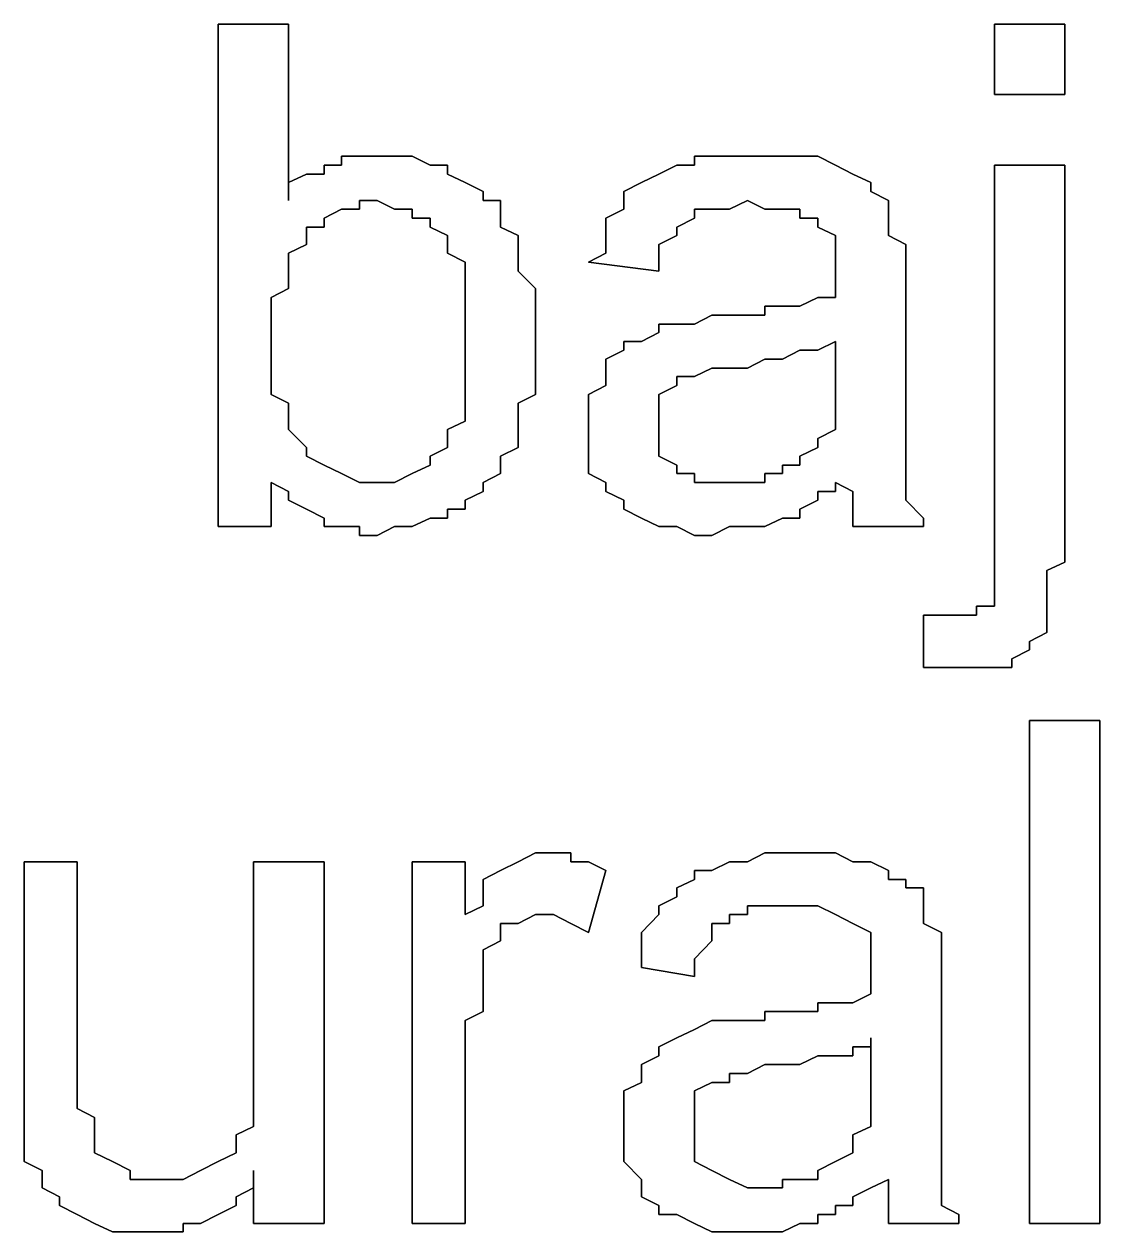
# Model space of a CAD drawing. Header units: metres. Extents: x 2.9 to 42.8, y 1.7 to 28.7.
# Drawn here: x 37.4685 to 37.6837, y 14.9243 to 15.1659 of the extents above; entities that cross this region are included whole.
import ezdxf

# ---------------------------------------------------------------- set-up
doc = ezdxf.new("R2010")
doc.units = ezdxf.units.M
doc.layers.add('GRIS', color=8, linetype='Continuous')

msp = doc.modelspace()

# ---------------------------------------------------------------- linework, layer by layer
at = {"layer": 'GRIS', "lineweight": -3}
for points in [[(37.5214, 15.1659), (37.5073, 15.1659), (37.5214, 15.1659)], [(37.5073, 15.1659), (37.5073, 15.0654), (37.5073, 15.1659)], [(37.5214, 15.1306), (37.5214, 15.1659), (37.5214, 15.1306)], [(37.6767, 15.1659), (37.6626, 15.1659), (37.6767, 15.1659)], [(37.6626, 15.1659), (37.6626, 15.1518), (37.6626, 15.1659)], [(37.6767, 15.1518), (37.6767, 15.1659), (37.6767, 15.1518)], [(37.6626, 15.1518), (37.6767, 15.1518), (37.6626, 15.1518)], [(37.5356, 15.1395), (37.532, 15.1395), (37.5356, 15.1395)], [(37.532, 15.1395), (37.532, 15.1377), (37.532, 15.1395)], [(37.5391, 15.1395), (37.5356, 15.1395), (37.5391, 15.1395)], [(37.5426, 15.1395), (37.5391, 15.1395), (37.5426, 15.1395)], [(37.5461, 15.1395), (37.5426, 15.1395), (37.5461, 15.1395)], [(37.5497, 15.1377), (37.5461, 15.1395), (37.5497, 15.1377)], [(37.6061, 15.1395), (37.6026, 15.1395), (37.6061, 15.1395)], [(37.6026, 15.1395), (37.6026, 15.1377), (37.6026, 15.1395)], [(37.6096, 15.1395), (37.6061, 15.1395), (37.6096, 15.1395)], [(37.6132, 15.1395), (37.6096, 15.1395), (37.6132, 15.1395)], [(37.6167, 15.1395), (37.6132, 15.1395), (37.6167, 15.1395)], [(37.6202, 15.1395), (37.6167, 15.1395), (37.6202, 15.1395)], [(37.6237, 15.1395), (37.6202, 15.1395), (37.6237, 15.1395)], [(37.6273, 15.1395), (37.6237, 15.1395), (37.6273, 15.1395)], [(37.6308, 15.1377), (37.6273, 15.1395), (37.6308, 15.1377)], [(37.532, 15.1377), (37.5285, 15.1377), (37.532, 15.1377)], [(37.5285, 15.1377), (37.5285, 15.1359), (37.5285, 15.1377)], [(37.5532, 15.1377), (37.5497, 15.1377), (37.5532, 15.1377)], [(37.5532, 15.1359), (37.5532, 15.1377), (37.5532, 15.1359)], [(37.5991, 15.1377), (37.5955, 15.1359), (37.5991, 15.1377)], [(37.6026, 15.1377), (37.5991, 15.1377), (37.6026, 15.1377)], [(37.6343, 15.1359), (37.6308, 15.1377), (37.6343, 15.1359)], [(37.6767, 15.1377), (37.6626, 15.1377), (37.6767, 15.1377)], [(37.6626, 15.1377), (37.6626, 15.0618), (37.6626, 15.1377)], [(37.6767, 15.0618), (37.6767, 15.1377), (37.6767, 15.0618)], [(37.525, 15.1359), (37.5214, 15.1342), (37.525, 15.1359)], [(37.5214, 15.1342), (37.5214, 15.1324), (37.5214, 15.1342)], [(37.5285, 15.1359), (37.525, 15.1359), (37.5285, 15.1359)], [(37.5567, 15.1342), (37.5532, 15.1359), (37.5567, 15.1342)], [(37.5603, 15.1324), (37.5567, 15.1342), (37.5603, 15.1324)], [(37.592, 15.1342), (37.5885, 15.1324), (37.592, 15.1342)], [(37.5955, 15.1359), (37.592, 15.1342), (37.5955, 15.1359)], [(37.6379, 15.1342), (37.6343, 15.1359), (37.6379, 15.1342)], [(37.6379, 15.1324), (37.6379, 15.1342), (37.6379, 15.1324)], [(37.5214, 15.1324), (37.5214, 15.1306), (37.5214, 15.1324)], [(37.5603, 15.1306), (37.5603, 15.1324), (37.5603, 15.1306)], [(37.5885, 15.1324), (37.5885, 15.1306), (37.5885, 15.1324)], [(37.6414, 15.1306), (37.6379, 15.1324), (37.6414, 15.1306)], [(37.5356, 15.1289), (37.5356, 15.1306), (37.5356, 15.1289)], [(37.5356, 15.1306), (37.5391, 15.1306), (37.5356, 15.1306)], [(37.5391, 15.1306), (37.5426, 15.1289), (37.5391, 15.1306)], [(37.5638, 15.1306), (37.5603, 15.1306), (37.5638, 15.1306)], [(37.5638, 15.1271), (37.5638, 15.1306), (37.5638, 15.1271)], [(37.5885, 15.1306), (37.5885, 15.1289), (37.5885, 15.1306)], [(37.6096, 15.1289), (37.6132, 15.1306), (37.6096, 15.1289)], [(37.6132, 15.1306), (37.6167, 15.1289), (37.6132, 15.1306)], [(37.6414, 15.1289), (37.6414, 15.1306), (37.6414, 15.1289)], [(37.5285, 15.1271), (37.532, 15.1289), (37.5285, 15.1271)], [(37.5285, 15.1253), (37.5285, 15.1271), (37.5285, 15.1253)], [(37.532, 15.1289), (37.5356, 15.1289), (37.532, 15.1289)], [(37.5426, 15.1289), (37.5461, 15.1289), (37.5426, 15.1289)], [(37.5461, 15.1289), (37.5461, 15.1271), (37.5461, 15.1289)], [(37.5461, 15.1271), (37.5497, 15.1271), (37.5461, 15.1271)], [(37.5497, 15.1271), (37.5497, 15.1253), (37.5497, 15.1271)], [(37.5638, 15.1253), (37.5638, 15.1271), (37.5638, 15.1253)], [(37.5885, 15.1289), (37.5849, 15.1271), (37.5885, 15.1289)], [(37.5849, 15.1271), (37.5849, 15.1253), (37.5849, 15.1271)], [(37.5991, 15.1253), (37.6026, 15.1271), (37.5991, 15.1253)], [(37.6026, 15.1271), (37.6026, 15.1289), (37.6026, 15.1271)], [(37.6026, 15.1289), (37.6061, 15.1289), (37.6026, 15.1289)], [(37.6061, 15.1289), (37.6096, 15.1289), (37.6061, 15.1289)], [(37.6167, 15.1289), (37.6202, 15.1289), (37.6167, 15.1289)], [(37.6202, 15.1289), (37.6237, 15.1289), (37.6202, 15.1289)], [(37.6237, 15.1289), (37.6237, 15.1271), (37.6237, 15.1289)], [(37.6237, 15.1271), (37.6273, 15.1271), (37.6237, 15.1271)], [(37.6273, 15.1271), (37.6273, 15.1253), (37.6273, 15.1271)], [(37.6414, 15.1253), (37.6414, 15.1289), (37.6414, 15.1253)], [(37.525, 15.1236), (37.525, 15.1253), (37.525, 15.1236)], [(37.525, 15.1253), (37.5285, 15.1253), (37.525, 15.1253)], [(37.5497, 15.1253), (37.5532, 15.1236), (37.5497, 15.1253)], [(37.5673, 15.1236), (37.5638, 15.1253), (37.5673, 15.1236)], [(37.5849, 15.1253), (37.5849, 15.1236), (37.5849, 15.1253)], [(37.5991, 15.1236), (37.5991, 15.1253), (37.5991, 15.1236)], [(37.6273, 15.1253), (37.6308, 15.1236), (37.6273, 15.1253)], [(37.6414, 15.1236), (37.6414, 15.1253), (37.6414, 15.1236)], [(37.5214, 15.1201), (37.525, 15.1218), (37.5214, 15.1201)], [(37.525, 15.1218), (37.525, 15.1236), (37.525, 15.1218)], [(37.5532, 15.1236), (37.5532, 15.1218), (37.5532, 15.1236)], [(37.5532, 15.1218), (37.5532, 15.1201), (37.5532, 15.1218)], [(37.5673, 15.1218), (37.5673, 15.1236), (37.5673, 15.1218)], [(37.5673, 15.1201), (37.5673, 15.1218), (37.5673, 15.1201)], [(37.5849, 15.1236), (37.5849, 15.1201), (37.5849, 15.1236)], [(37.5955, 15.1218), (37.5991, 15.1236), (37.5955, 15.1218)], [(37.5955, 15.1201), (37.5955, 15.1218), (37.5955, 15.1201)], [(37.6308, 15.1236), (37.6308, 15.1218), (37.6308, 15.1236)], [(37.6308, 15.1218), (37.6308, 15.1201), (37.6308, 15.1218)], [(37.6449, 15.1218), (37.6414, 15.1236), (37.6449, 15.1218)], [(37.6449, 15.1201), (37.6449, 15.1218), (37.6449, 15.1201)], [(37.5214, 15.1183), (37.5214, 15.1201), (37.5214, 15.1183)], [(37.5532, 15.1201), (37.5567, 15.1183), (37.5532, 15.1201)], [(37.5673, 15.1183), (37.5673, 15.1201), (37.5673, 15.1183)], [(37.5849, 15.1201), (37.5814, 15.1183), (37.5849, 15.1201)], [(37.5955, 15.1165), (37.5955, 15.1201), (37.5955, 15.1165)], [(37.6308, 15.1201), (37.6308, 15.1183), (37.6308, 15.1201)], [(37.6449, 15.1183), (37.6449, 15.1201), (37.6449, 15.1183)], [(37.5214, 15.1148), (37.5214, 15.1183), (37.5214, 15.1148)], [(37.5567, 15.1183), (37.5567, 15.1148), (37.5567, 15.1183)], [(37.5673, 15.1165), (37.5673, 15.1183), (37.5673, 15.1165)], [(37.5814, 15.1183), (37.5955, 15.1165), (37.5814, 15.1183)], [(37.6308, 15.1183), (37.6308, 15.1148), (37.6308, 15.1183)], [(37.6449, 15.1148), (37.6449, 15.1183), (37.6449, 15.1148)], [(37.5214, 15.113), (37.5214, 15.1148), (37.5214, 15.113)], [(37.5567, 15.1148), (37.5567, 15.113), (37.5567, 15.1148)], [(37.5708, 15.113), (37.5673, 15.1165), (37.5708, 15.113)], [(37.6308, 15.1148), (37.6308, 15.1112), (37.6308, 15.1148)], [(37.6449, 15.113), (37.6449, 15.1148), (37.6449, 15.113)], [(37.5179, 15.1112), (37.5214, 15.113), (37.5179, 15.1112)], [(37.5567, 15.113), (37.5567, 15.1112), (37.5567, 15.113)], [(37.5708, 15.1112), (37.5708, 15.113), (37.5708, 15.1112)], [(37.6449, 15.0971), (37.6449, 15.113), (37.6449, 15.0971)], [(37.5179, 15.1077), (37.5179, 15.1112), (37.5179, 15.1077)], [(37.5567, 15.1112), (37.5567, 15.1077), (37.5567, 15.1112)], [(37.5708, 15.1095), (37.5708, 15.1112), (37.5708, 15.1095)], [(37.6273, 15.1112), (37.6237, 15.1095), (37.6273, 15.1112)], [(37.6308, 15.1112), (37.6273, 15.1112), (37.6308, 15.1112)], [(37.5179, 15.1059), (37.5179, 15.1077), (37.5179, 15.1059)], [(37.5567, 15.1077), (37.5567, 15.1059), (37.5567, 15.1077)], [(37.5708, 15.1059), (37.5708, 15.1095), (37.5708, 15.1059)], [(37.6061, 15.1077), (37.6026, 15.1059), (37.6061, 15.1077)], [(37.6096, 15.1077), (37.6061, 15.1077), (37.6096, 15.1077)], [(37.6132, 15.1077), (37.6096, 15.1077), (37.6132, 15.1077)], [(37.6167, 15.1077), (37.6132, 15.1077), (37.6167, 15.1077)], [(37.6202, 15.1095), (37.6167, 15.1095), (37.6202, 15.1095)], [(37.6167, 15.1095), (37.6167, 15.1077), (37.6167, 15.1095)], [(37.6237, 15.1095), (37.6202, 15.1095), (37.6237, 15.1095)], [(37.5179, 15.1024), (37.5179, 15.1059), (37.5179, 15.1024)], [(37.5567, 15.1059), (37.5567, 15.1024), (37.5567, 15.1059)], [(37.5708, 15.1042), (37.5708, 15.1059), (37.5708, 15.1042)], [(37.5991, 15.1059), (37.5955, 15.1059), (37.5991, 15.1059)], [(37.5955, 15.1059), (37.5955, 15.1042), (37.5955, 15.1059)], [(37.6026, 15.1059), (37.5991, 15.1059), (37.6026, 15.1059)], [(37.5708, 15.1024), (37.5708, 15.1042), (37.5708, 15.1024)], [(37.5955, 15.1042), (37.592, 15.1024), (37.5955, 15.1042)], [(37.5179, 15.0989), (37.5179, 15.1024), (37.5179, 15.0989)], [(37.5567, 15.1024), (37.5567, 15.1007), (37.5567, 15.1024)], [(37.5567, 15.1007), (37.5567, 15.0989), (37.5567, 15.1007)], [(37.5708, 15.1007), (37.5708, 15.1024), (37.5708, 15.1007)], [(37.5708, 15.0971), (37.5708, 15.1007), (37.5708, 15.0971)], [(37.5885, 15.1007), (37.5849, 15.0989), (37.5885, 15.1007)], [(37.592, 15.1024), (37.5885, 15.1024), (37.592, 15.1024)], [(37.5885, 15.1024), (37.5885, 15.1007), (37.5885, 15.1024)], [(37.6202, 15.0989), (37.6237, 15.1007), (37.6202, 15.0989)], [(37.6237, 15.1007), (37.6273, 15.1007), (37.6237, 15.1007)], [(37.6273, 15.1007), (37.6308, 15.1024), (37.6273, 15.1007)], [(37.6308, 15.1024), (37.6308, 15.0971), (37.6308, 15.1024)], [(37.5179, 15.0971), (37.5179, 15.0989), (37.5179, 15.0971)], [(37.5567, 15.0989), (37.5567, 15.0954), (37.5567, 15.0989)], [(37.5849, 15.0989), (37.5849, 15.0971), (37.5849, 15.0989)], [(37.6132, 15.0971), (37.6167, 15.0989), (37.6132, 15.0971)], [(37.6167, 15.0989), (37.6202, 15.0989), (37.6167, 15.0989)], [(37.5179, 15.0936), (37.5179, 15.0971), (37.5179, 15.0936)], [(37.5567, 15.0954), (37.5567, 15.0936), (37.5567, 15.0954)], [(37.5708, 15.0954), (37.5708, 15.0971), (37.5708, 15.0954)], [(37.5708, 15.0918), (37.5708, 15.0954), (37.5708, 15.0918)], [(37.5849, 15.0971), (37.5849, 15.0954), (37.5849, 15.0971)], [(37.5849, 15.0954), (37.5849, 15.0936), (37.5849, 15.0954)], [(37.5991, 15.0936), (37.5991, 15.0954), (37.5991, 15.0936)], [(37.5991, 15.0954), (37.6026, 15.0954), (37.5991, 15.0954)], [(37.6026, 15.0954), (37.6061, 15.0971), (37.6026, 15.0954)], [(37.6061, 15.0971), (37.6096, 15.0971), (37.6061, 15.0971)], [(37.6096, 15.0971), (37.6132, 15.0971), (37.6096, 15.0971)], [(37.6308, 15.0971), (37.6308, 15.0936), (37.6308, 15.0971)], [(37.6449, 15.0918), (37.6449, 15.0971), (37.6449, 15.0918)], [(37.5179, 15.0918), (37.5179, 15.0936), (37.5179, 15.0918)], [(37.5567, 15.0936), (37.5567, 15.0918), (37.5567, 15.0936)], [(37.5849, 15.0936), (37.5814, 15.0918), (37.5849, 15.0936)], [(37.5955, 15.0918), (37.5991, 15.0936), (37.5955, 15.0918)], [(37.6308, 15.0936), (37.6308, 15.0918), (37.6308, 15.0936)], [(37.5214, 15.0901), (37.5179, 15.0918), (37.5214, 15.0901)], [(37.5567, 15.0918), (37.5567, 15.0883), (37.5567, 15.0918)], [(37.5673, 15.0901), (37.5708, 15.0918), (37.5673, 15.0901)], [(37.5814, 15.0918), (37.5814, 15.0901), (37.5814, 15.0918)], [(37.5955, 15.0883), (37.5955, 15.0918), (37.5955, 15.0883)], [(37.6308, 15.0918), (37.6308, 15.0901), (37.6308, 15.0918)], [(37.6449, 15.0901), (37.6449, 15.0918), (37.6449, 15.0901)], [(37.5214, 15.0865), (37.5214, 15.0901), (37.5214, 15.0865)], [(37.5567, 15.0883), (37.5567, 15.0865), (37.5567, 15.0883)], [(37.5673, 15.0883), (37.5673, 15.0901), (37.5673, 15.0883)], [(37.5673, 15.0865), (37.5673, 15.0883), (37.5673, 15.0865)], [(37.5814, 15.0901), (37.5814, 15.0883), (37.5814, 15.0901)], [(37.5814, 15.0883), (37.5814, 15.0848), (37.5814, 15.0883)], [(37.5955, 15.0865), (37.5955, 15.0883), (37.5955, 15.0865)], [(37.6308, 15.0901), (37.6308, 15.0865), (37.6308, 15.0901)], [(37.6449, 15.0865), (37.6449, 15.0901), (37.6449, 15.0865)], [(37.5214, 15.0848), (37.5214, 15.0865), (37.5214, 15.0848)], [(37.5567, 15.0865), (37.5532, 15.0848), (37.5567, 15.0865)], [(37.5673, 15.083), (37.5673, 15.0865), (37.5673, 15.083)], [(37.5955, 15.0848), (37.5955, 15.0865), (37.5955, 15.0848)], [(37.6308, 15.0865), (37.6308, 15.0848), (37.6308, 15.0865)], [(37.6449, 15.083), (37.6449, 15.0865), (37.6449, 15.083)], [(37.525, 15.0812), (37.5214, 15.0848), (37.525, 15.0812)], [(37.5532, 15.0848), (37.5532, 15.083), (37.5532, 15.0848)], [(37.5814, 15.0848), (37.5814, 15.083), (37.5814, 15.0848)], [(37.5955, 15.083), (37.5955, 15.0848), (37.5955, 15.083)], [(37.6308, 15.0848), (37.6273, 15.083), (37.6308, 15.0848)], [(37.525, 15.0795), (37.525, 15.0812), (37.525, 15.0795)], [(37.5532, 15.0812), (37.5497, 15.0795), (37.5532, 15.0812)], [(37.5532, 15.083), (37.5532, 15.0812), (37.5532, 15.083)], [(37.5638, 15.0795), (37.5673, 15.0812), (37.5638, 15.0795)], [(37.5673, 15.0812), (37.5673, 15.083), (37.5673, 15.0812)], [(37.5814, 15.083), (37.5814, 15.0795), (37.5814, 15.083)], [(37.5955, 15.0812), (37.5955, 15.083), (37.5955, 15.0812)], [(37.5955, 15.0795), (37.5955, 15.0812), (37.5955, 15.0795)], [(37.6273, 15.0812), (37.6237, 15.0795), (37.6273, 15.0812)], [(37.6273, 15.083), (37.6273, 15.0812), (37.6273, 15.083)], [(37.6449, 15.0812), (37.6449, 15.083), (37.6449, 15.0812)], [(37.6449, 15.0795), (37.6449, 15.0812), (37.6449, 15.0795)], [(37.5285, 15.0777), (37.525, 15.0795), (37.5285, 15.0777)], [(37.5497, 15.0795), (37.5497, 15.0777), (37.5497, 15.0795)], [(37.5638, 15.0777), (37.5638, 15.0795), (37.5638, 15.0777)], [(37.5814, 15.0795), (37.5814, 15.0777), (37.5814, 15.0795)], [(37.5991, 15.0777), (37.5955, 15.0795), (37.5991, 15.0777)], [(37.6237, 15.0795), (37.6237, 15.0777), (37.6237, 15.0795)], [(37.6449, 15.0777), (37.6449, 15.0795), (37.6449, 15.0777)], [(37.532, 15.076), (37.5285, 15.0777), (37.532, 15.076)], [(37.5356, 15.0742), (37.532, 15.076), (37.5356, 15.0742)], [(37.5461, 15.076), (37.5426, 15.0742), (37.5461, 15.076)], [(37.5497, 15.0777), (37.5461, 15.076), (37.5497, 15.0777)], [(37.5603, 15.0742), (37.5638, 15.076), (37.5603, 15.0742)], [(37.5638, 15.076), (37.5638, 15.0777), (37.5638, 15.076)], [(37.5814, 15.0777), (37.5814, 15.076), (37.5814, 15.0777)], [(37.5814, 15.076), (37.5849, 15.0742), (37.5814, 15.076)], [(37.5991, 15.076), (37.5991, 15.0777), (37.5991, 15.076)], [(37.6026, 15.076), (37.5991, 15.076), (37.6026, 15.076)], [(37.6026, 15.0742), (37.6026, 15.076), (37.6026, 15.0742)], [(37.6202, 15.076), (37.6167, 15.076), (37.6202, 15.076)], [(37.6167, 15.076), (37.6167, 15.0742), (37.6167, 15.076)], [(37.6237, 15.0777), (37.6202, 15.0777), (37.6237, 15.0777)], [(37.6202, 15.0777), (37.6202, 15.076), (37.6202, 15.0777)], [(37.6449, 15.076), (37.6449, 15.0777), (37.6449, 15.076)], [(37.6449, 15.0742), (37.6449, 15.076), (37.6449, 15.0742)], [(37.5179, 15.0654), (37.5179, 15.0742), (37.5179, 15.0654)], [(37.5179, 15.0742), (37.5214, 15.0724), (37.5179, 15.0742)], [(37.5391, 15.0742), (37.5356, 15.0742), (37.5391, 15.0742)], [(37.5426, 15.0742), (37.5391, 15.0742), (37.5426, 15.0742)], [(37.5603, 15.0724), (37.5603, 15.0742), (37.5603, 15.0724)], [(37.5849, 15.0742), (37.5849, 15.0724), (37.5849, 15.0742)], [(37.6061, 15.0742), (37.6026, 15.0742), (37.6061, 15.0742)], [(37.6096, 15.0742), (37.6061, 15.0742), (37.6096, 15.0742)], [(37.6132, 15.0742), (37.6096, 15.0742), (37.6132, 15.0742)], [(37.6167, 15.0742), (37.6132, 15.0742), (37.6167, 15.0742)], [(37.6308, 15.0742), (37.6343, 15.0724), (37.6308, 15.0742)], [(37.6308, 15.0724), (37.6308, 15.0742), (37.6308, 15.0724)], [(37.6449, 15.0724), (37.6449, 15.0742), (37.6449, 15.0724)], [(37.5214, 15.0724), (37.5214, 15.0707), (37.5214, 15.0724)], [(37.5567, 15.0707), (37.5603, 15.0724), (37.5567, 15.0707)], [(37.5849, 15.0724), (37.5885, 15.0707), (37.5849, 15.0724)], [(37.6273, 15.0707), (37.6273, 15.0724), (37.6273, 15.0707)], [(37.6273, 15.0724), (37.6308, 15.0724), (37.6273, 15.0724)], [(37.6343, 15.0724), (37.6343, 15.0707), (37.6343, 15.0724)], [(37.6449, 15.0707), (37.6449, 15.0724), (37.6449, 15.0707)], [(37.5214, 15.0707), (37.525, 15.0689), (37.5214, 15.0707)], [(37.525, 15.0689), (37.5285, 15.0671), (37.525, 15.0689)], [(37.5532, 15.0671), (37.5532, 15.0689), (37.5532, 15.0671)], [(37.5532, 15.0689), (37.5567, 15.0689), (37.5532, 15.0689)], [(37.5567, 15.0689), (37.5567, 15.0707), (37.5567, 15.0689)], [(37.5885, 15.0707), (37.5885, 15.0689), (37.5885, 15.0707)], [(37.5885, 15.0689), (37.592, 15.0671), (37.5885, 15.0689)], [(37.6237, 15.0689), (37.6273, 15.0707), (37.6237, 15.0689)], [(37.6237, 15.0671), (37.6237, 15.0689), (37.6237, 15.0671)], [(37.6343, 15.0707), (37.6343, 15.0689), (37.6343, 15.0707)], [(37.6343, 15.0689), (37.6343, 15.0654), (37.6343, 15.0689)], [(37.6484, 15.0671), (37.6449, 15.0707), (37.6484, 15.0671)], [(37.5285, 15.0671), (37.5285, 15.0654), (37.5285, 15.0671)], [(37.5461, 15.0654), (37.5497, 15.0671), (37.5461, 15.0654)], [(37.5497, 15.0671), (37.5532, 15.0671), (37.5497, 15.0671)], [(37.592, 15.0671), (37.5955, 15.0654), (37.592, 15.0671)], [(37.6167, 15.0654), (37.6202, 15.0671), (37.6167, 15.0654)], [(37.6202, 15.0671), (37.6237, 15.0671), (37.6202, 15.0671)], [(37.6484, 15.0654), (37.6484, 15.0671), (37.6484, 15.0654)], [(37.5073, 15.0654), (37.5179, 15.0654), (37.5073, 15.0654)], [(37.5285, 15.0654), (37.532, 15.0654), (37.5285, 15.0654)], [(37.532, 15.0654), (37.5356, 15.0654), (37.532, 15.0654)], [(37.5356, 15.0654), (37.5356, 15.0636), (37.5356, 15.0654)], [(37.5391, 15.0636), (37.5426, 15.0654), (37.5391, 15.0636)], [(37.5426, 15.0654), (37.5461, 15.0654), (37.5426, 15.0654)], [(37.5955, 15.0654), (37.5991, 15.0654), (37.5955, 15.0654)], [(37.5991, 15.0654), (37.6026, 15.0636), (37.5991, 15.0654)], [(37.6061, 15.0636), (37.6096, 15.0654), (37.6061, 15.0636)], [(37.6096, 15.0654), (37.6132, 15.0654), (37.6096, 15.0654)], [(37.6132, 15.0654), (37.6167, 15.0654), (37.6132, 15.0654)], [(37.6343, 15.0654), (37.6484, 15.0654), (37.6343, 15.0654)], [(37.5356, 15.0636), (37.5391, 15.0636), (37.5356, 15.0636)], [(37.6026, 15.0636), (37.6061, 15.0636), (37.6026, 15.0636)], [(37.6626, 15.0618), (37.6626, 15.0583), (37.6626, 15.0618)], [(37.6767, 15.0583), (37.6767, 15.0618), (37.6767, 15.0583)], [(37.6626, 15.0583), (37.6626, 15.0548), (37.6626, 15.0583)], [(37.6731, 15.0566), (37.6767, 15.0583), (37.6731, 15.0566)], [(37.6731, 15.053), (37.6731, 15.0566), (37.6731, 15.053)], [(37.6626, 15.0548), (37.6626, 15.053), (37.6626, 15.0548)], [(37.6626, 15.053), (37.6626, 15.0513), (37.6626, 15.053)], [(37.6731, 15.0513), (37.6731, 15.053), (37.6731, 15.0513)], [(37.6626, 15.0495), (37.659, 15.0495), (37.6626, 15.0495)], [(37.659, 15.0495), (37.659, 15.0477), (37.659, 15.0495)], [(37.6626, 15.0513), (37.6626, 15.0495), (37.6626, 15.0513)], [(37.6731, 15.0477), (37.6731, 15.0513), (37.6731, 15.0477)], [(37.652, 15.0477), (37.6484, 15.0477), (37.652, 15.0477)], [(37.6484, 15.0477), (37.6484, 15.0372), (37.6484, 15.0477)], [(37.6555, 15.0477), (37.652, 15.0477), (37.6555, 15.0477)], [(37.659, 15.0477), (37.6555, 15.0477), (37.659, 15.0477)], [(37.6731, 15.046), (37.6731, 15.0477), (37.6731, 15.046)], [(37.6731, 15.0442), (37.6731, 15.046), (37.6731, 15.0442)], [(37.6696, 15.0424), (37.6731, 15.0442), (37.6696, 15.0424)], [(37.6696, 15.0407), (37.6696, 15.0424), (37.6696, 15.0407)], [(37.6661, 15.0389), (37.6696, 15.0407), (37.6661, 15.0389)], [(37.6484, 15.0372), (37.652, 15.0372), (37.6484, 15.0372)], [(37.652, 15.0372), (37.6555, 15.0372), (37.652, 15.0372)], [(37.6555, 15.0372), (37.659, 15.0372), (37.6555, 15.0372)], [(37.659, 15.0372), (37.6626, 15.0372), (37.659, 15.0372)], [(37.6626, 15.0372), (37.6661, 15.0372), (37.6626, 15.0372)], [(37.6661, 15.0372), (37.6661, 15.0389), (37.6661, 15.0372)], [(37.6837, 15.0266), (37.6696, 15.0266), (37.6837, 15.0266)], [(37.6696, 15.0266), (37.6696, 14.926), (37.6696, 15.0266)], [(37.6837, 14.926), (37.6837, 15.0266), (37.6837, 14.926)], [(37.5708, 15.0001), (37.5673, 14.9983), (37.5708, 15.0001)], [(37.5744, 15.0001), (37.5708, 15.0001), (37.5744, 15.0001)], [(37.5779, 15.0001), (37.5744, 15.0001), (37.5779, 15.0001)], [(37.5779, 14.9983), (37.5779, 15.0001), (37.5779, 14.9983)], [(37.6167, 15.0001), (37.6132, 14.9983), (37.6167, 15.0001)], [(37.6202, 15.0001), (37.6167, 15.0001), (37.6202, 15.0001)], [(37.6237, 15.0001), (37.6202, 15.0001), (37.6237, 15.0001)], [(37.6273, 15.0001), (37.6237, 15.0001), (37.6273, 15.0001)], [(37.6308, 15.0001), (37.6273, 15.0001), (37.6308, 15.0001)], [(37.6343, 14.9983), (37.6308, 15.0001), (37.6343, 14.9983)], [(37.4791, 14.9983), (37.4685, 14.9983), (37.4791, 14.9983)], [(37.4685, 14.9983), (37.4685, 14.9542), (37.4685, 14.9983)], [(37.4791, 14.9578), (37.4791, 14.9983), (37.4791, 14.9578)], [(37.5285, 14.9983), (37.5144, 14.9983), (37.5285, 14.9983)], [(37.5144, 14.9983), (37.5144, 14.9595), (37.5144, 14.9983)], [(37.5285, 14.926), (37.5285, 14.9983), (37.5285, 14.926)], [(37.5567, 14.9983), (37.5461, 14.9983), (37.5567, 14.9983)], [(37.5461, 14.9983), (37.5461, 14.926), (37.5461, 14.9983)], [(37.5567, 14.9878), (37.5567, 14.9983), (37.5567, 14.9878)], [(37.5638, 14.9966), (37.5603, 14.9948), (37.5638, 14.9966)], [(37.5673, 14.9983), (37.5638, 14.9966), (37.5673, 14.9983)], [(37.5814, 14.9983), (37.5779, 14.9983), (37.5814, 14.9983)], [(37.5849, 14.9966), (37.5814, 14.9983), (37.5849, 14.9966)], [(37.5814, 14.9842), (37.5849, 14.9966), (37.5814, 14.9842)], [(37.6061, 14.9966), (37.6026, 14.9966), (37.6061, 14.9966)], [(37.6026, 14.9966), (37.6026, 14.9948), (37.6026, 14.9966)], [(37.6096, 14.9983), (37.6061, 14.9966), (37.6096, 14.9983)], [(37.6132, 14.9983), (37.6096, 14.9983), (37.6132, 14.9983)], [(37.6379, 14.9983), (37.6343, 14.9983), (37.6379, 14.9983)], [(37.6414, 14.9966), (37.6379, 14.9983), (37.6414, 14.9966)], [(37.6414, 14.9948), (37.6414, 14.9966), (37.6414, 14.9948)], [(37.5603, 14.9948), (37.5603, 14.9931), (37.5603, 14.9948)], [(37.6026, 14.9948), (37.5991, 14.9931), (37.6026, 14.9948)], [(37.6449, 14.9948), (37.6414, 14.9948), (37.6449, 14.9948)], [(37.6449, 14.9931), (37.6449, 14.9948), (37.6449, 14.9931)], [(37.5603, 14.9931), (37.5603, 14.9895), (37.5603, 14.9931)], [(37.5991, 14.9913), (37.5955, 14.9895), (37.5991, 14.9913)], [(37.5991, 14.9931), (37.5991, 14.9913), (37.5991, 14.9931)], [(37.6484, 14.9931), (37.6449, 14.9931), (37.6484, 14.9931)], [(37.6484, 14.9913), (37.6484, 14.9931), (37.6484, 14.9913)], [(37.6484, 14.9878), (37.6484, 14.9913), (37.6484, 14.9878)], [(37.5603, 14.9895), (37.5567, 14.9878), (37.5603, 14.9895)], [(37.5955, 14.9895), (37.5955, 14.9878), (37.5955, 14.9895)], [(37.6132, 14.9878), (37.6132, 14.9895), (37.6132, 14.9878)], [(37.6132, 14.9895), (37.6167, 14.9895), (37.6132, 14.9895)], [(37.6167, 14.9895), (37.6202, 14.9895), (37.6167, 14.9895)], [(37.6202, 14.9895), (37.6237, 14.9895), (37.6202, 14.9895)], [(37.6237, 14.9895), (37.6273, 14.9895), (37.6237, 14.9895)], [(37.6273, 14.9895), (37.6308, 14.9878), (37.6273, 14.9895)], [(37.5673, 14.986), (37.5708, 14.9878), (37.5673, 14.986)], [(37.5708, 14.9878), (37.5744, 14.9878), (37.5708, 14.9878)], [(37.5744, 14.9878), (37.5779, 14.986), (37.5744, 14.9878)], [(37.5955, 14.9878), (37.592, 14.9842), (37.5955, 14.9878)], [(37.6096, 14.986), (37.6096, 14.9878), (37.6096, 14.986)], [(37.6096, 14.9878), (37.6132, 14.9878), (37.6096, 14.9878)], [(37.6308, 14.9878), (37.6343, 14.986), (37.6308, 14.9878)], [(37.6484, 14.986), (37.6484, 14.9878), (37.6484, 14.986)], [(37.5638, 14.9842), (37.5638, 14.986), (37.5638, 14.9842)], [(37.5638, 14.986), (37.5673, 14.986), (37.5638, 14.986)], [(37.5638, 14.9825), (37.5638, 14.9842), (37.5638, 14.9825)], [(37.5779, 14.986), (37.5814, 14.9842), (37.5779, 14.986)], [(37.592, 14.9842), (37.592, 14.9825), (37.592, 14.9842)], [(37.6061, 14.9842), (37.6061, 14.986), (37.6061, 14.9842)], [(37.6061, 14.986), (37.6096, 14.986), (37.6061, 14.986)], [(37.6061, 14.9825), (37.6061, 14.9842), (37.6061, 14.9825)], [(37.6343, 14.986), (37.6379, 14.9842), (37.6343, 14.986)], [(37.6379, 14.9842), (37.6379, 14.9825), (37.6379, 14.9842)], [(37.652, 14.9842), (37.6484, 14.986), (37.652, 14.9842)], [(37.652, 14.9825), (37.652, 14.9842), (37.652, 14.9825)], [(37.5603, 14.9807), (37.5638, 14.9825), (37.5603, 14.9807)], [(37.592, 14.9825), (37.592, 14.9807), (37.592, 14.9825)], [(37.6026, 14.9789), (37.6061, 14.9825), (37.6026, 14.9789)], [(37.6379, 14.9825), (37.6379, 14.9807), (37.6379, 14.9825)], [(37.652, 14.9807), (37.652, 14.9825), (37.652, 14.9807)], [(37.5603, 14.9789), (37.5603, 14.9807), (37.5603, 14.9789)], [(37.592, 14.9807), (37.592, 14.9772), (37.592, 14.9807)], [(37.6379, 14.9807), (37.6379, 14.9772), (37.6379, 14.9807)], [(37.652, 14.9772), (37.652, 14.9807), (37.652, 14.9772)], [(37.5603, 14.9754), (37.5603, 14.9789), (37.5603, 14.9754)], [(37.592, 14.9772), (37.6026, 14.9754), (37.592, 14.9772)], [(37.6026, 14.9772), (37.6026, 14.9789), (37.6026, 14.9772)], [(37.6026, 14.9754), (37.6026, 14.9772), (37.6026, 14.9754)], [(37.6379, 14.9772), (37.6379, 14.9754), (37.6379, 14.9772)], [(37.652, 14.9754), (37.652, 14.9772), (37.652, 14.9754)], [(37.5603, 14.9737), (37.5603, 14.9754), (37.5603, 14.9737)], [(37.6379, 14.9754), (37.6379, 14.9719), (37.6379, 14.9754)], [(37.652, 14.9719), (37.652, 14.9754), (37.652, 14.9719)], [(37.5603, 14.9719), (37.5603, 14.9737), (37.5603, 14.9719)], [(37.5603, 14.9684), (37.5603, 14.9719), (37.5603, 14.9684)], [(37.6308, 14.9701), (37.6273, 14.9701), (37.6308, 14.9701)], [(37.6273, 14.9701), (37.6273, 14.9684), (37.6273, 14.9701)], [(37.6343, 14.9701), (37.6308, 14.9701), (37.6343, 14.9701)], [(37.6379, 14.9719), (37.6343, 14.9701), (37.6379, 14.9719)], [(37.652, 14.956), (37.652, 14.9719), (37.652, 14.956)], [(37.5567, 14.9666), (37.5603, 14.9684), (37.5567, 14.9666)], [(37.6202, 14.9684), (37.6167, 14.9684), (37.6202, 14.9684)], [(37.6167, 14.9684), (37.6167, 14.9666), (37.6167, 14.9684)], [(37.6237, 14.9684), (37.6202, 14.9684), (37.6237, 14.9684)], [(37.6273, 14.9684), (37.6237, 14.9684), (37.6273, 14.9684)], [(37.5567, 14.9631), (37.5567, 14.9666), (37.5567, 14.9631)], [(37.6026, 14.9648), (37.5991, 14.9631), (37.6026, 14.9648)], [(37.6061, 14.9666), (37.6026, 14.9648), (37.6061, 14.9666)], [(37.6096, 14.9666), (37.6061, 14.9666), (37.6096, 14.9666)], [(37.6132, 14.9666), (37.6096, 14.9666), (37.6132, 14.9666)], [(37.6167, 14.9666), (37.6132, 14.9666), (37.6167, 14.9666)], [(37.5567, 14.926), (37.5567, 14.9631), (37.5567, 14.926)], [(37.5991, 14.9631), (37.5955, 14.9613), (37.5991, 14.9631)], [(37.6379, 14.9631), (37.6379, 14.9578), (37.6379, 14.9631)], [(37.6379, 14.9613), (37.6379, 14.9631), (37.6379, 14.9613)], [(37.5955, 14.9613), (37.5955, 14.9595), (37.5955, 14.9613)], [(37.6343, 14.9595), (37.6343, 14.9613), (37.6343, 14.9595)], [(37.6343, 14.9613), (37.6379, 14.9613), (37.6343, 14.9613)], [(37.4791, 14.9542), (37.4791, 14.9578), (37.4791, 14.9542)], [(37.5144, 14.9595), (37.5144, 14.956), (37.5144, 14.9595)], [(37.5955, 14.9595), (37.592, 14.9578), (37.5955, 14.9595)], [(37.592, 14.9578), (37.592, 14.956), (37.592, 14.9578)], [(37.6132, 14.956), (37.6167, 14.9578), (37.6132, 14.956)], [(37.6167, 14.9578), (37.6202, 14.9578), (37.6167, 14.9578)], [(37.6202, 14.9578), (37.6237, 14.9578), (37.6202, 14.9578)], [(37.6237, 14.9578), (37.6273, 14.9595), (37.6237, 14.9578)], [(37.6273, 14.9595), (37.6308, 14.9595), (37.6273, 14.9595)], [(37.6308, 14.9595), (37.6343, 14.9595), (37.6308, 14.9595)], [(37.6379, 14.9578), (37.6379, 14.9542), (37.6379, 14.9578)], [(37.5144, 14.956), (37.5144, 14.9542), (37.5144, 14.956)], [(37.592, 14.956), (37.592, 14.9542), (37.592, 14.956)], [(37.6096, 14.9542), (37.6096, 14.956), (37.6096, 14.9542)], [(37.6096, 14.956), (37.6132, 14.956), (37.6096, 14.956)], [(37.652, 14.9525), (37.652, 14.956), (37.652, 14.9525)], [(37.4685, 14.9542), (37.4685, 14.9507), (37.4685, 14.9542)], [(37.4791, 14.9525), (37.4791, 14.9542), (37.4791, 14.9525)], [(37.5144, 14.9542), (37.5144, 14.9507), (37.5144, 14.9542)], [(37.592, 14.9542), (37.5885, 14.9525), (37.592, 14.9542)], [(37.6026, 14.9525), (37.6061, 14.9542), (37.6026, 14.9525)], [(37.6061, 14.9542), (37.6096, 14.9542), (37.6061, 14.9542)], [(37.6379, 14.9542), (37.6379, 14.9507), (37.6379, 14.9542)], [(37.4685, 14.9507), (37.4685, 14.949), (37.4685, 14.9507)], [(37.4791, 14.949), (37.4791, 14.9525), (37.4791, 14.949)], [(37.5144, 14.9507), (37.5144, 14.949), (37.5144, 14.9507)], [(37.5885, 14.9525), (37.5885, 14.949), (37.5885, 14.9525)], [(37.6026, 14.9507), (37.6026, 14.9525), (37.6026, 14.9507)], [(37.6026, 14.949), (37.6026, 14.9507), (37.6026, 14.949)], [(37.6379, 14.9507), (37.6379, 14.949), (37.6379, 14.9507)], [(37.652, 14.949), (37.652, 14.9525), (37.652, 14.949)], [(37.4685, 14.949), (37.4685, 14.9454), (37.4685, 14.949)], [(37.4826, 14.9472), (37.4791, 14.949), (37.4826, 14.9472)], [(37.5144, 14.949), (37.5144, 14.9472), (37.5144, 14.949)], [(37.5885, 14.949), (37.5885, 14.9472), (37.5885, 14.949)], [(37.6026, 14.9472), (37.6026, 14.949), (37.6026, 14.9472)], [(37.6379, 14.949), (37.6379, 14.9472), (37.6379, 14.949)], [(37.652, 14.9454), (37.652, 14.949), (37.652, 14.9454)], [(37.4685, 14.9454), (37.4685, 14.9437), (37.4685, 14.9454)], [(37.4826, 14.9454), (37.4826, 14.9472), (37.4826, 14.9454)], [(37.4826, 14.9437), (37.4826, 14.9454), (37.4826, 14.9437)], [(37.5144, 14.9454), (37.5109, 14.9437), (37.5144, 14.9454)], [(37.5144, 14.9472), (37.5144, 14.9454), (37.5144, 14.9472)], [(37.5885, 14.9472), (37.5885, 14.9454), (37.5885, 14.9472)], [(37.5885, 14.9454), (37.5885, 14.9419), (37.5885, 14.9454)], [(37.6026, 14.9454), (37.6026, 14.9472), (37.6026, 14.9454)], [(37.6026, 14.9437), (37.6026, 14.9454), (37.6026, 14.9437)], [(37.6379, 14.9454), (37.6343, 14.9437), (37.6379, 14.9454)], [(37.6379, 14.9472), (37.6379, 14.9454), (37.6379, 14.9472)], [(37.652, 14.9437), (37.652, 14.9454), (37.652, 14.9437)], [(37.4685, 14.9437), (37.4685, 14.9419), (37.4685, 14.9437)], [(37.4826, 14.9401), (37.4826, 14.9437), (37.4826, 14.9401)], [(37.5109, 14.9437), (37.5109, 14.9419), (37.5109, 14.9437)], [(37.6026, 14.9401), (37.6026, 14.9437), (37.6026, 14.9401)], [(37.6343, 14.9437), (37.6343, 14.9419), (37.6343, 14.9437)], [(37.652, 14.9401), (37.652, 14.9437), (37.652, 14.9401)], [(37.4685, 14.9419), (37.4685, 14.9384), (37.4685, 14.9419)], [(37.5109, 14.9419), (37.5109, 14.9401), (37.5109, 14.9419)], [(37.5885, 14.9419), (37.5885, 14.9401), (37.5885, 14.9419)], [(37.6343, 14.9419), (37.6343, 14.9401), (37.6343, 14.9419)], [(37.4685, 14.9384), (37.4721, 14.9366), (37.4685, 14.9384)], [(37.4862, 14.9384), (37.4826, 14.9401), (37.4862, 14.9384)], [(37.4897, 14.9366), (37.4862, 14.9384), (37.4897, 14.9366)], [(37.5073, 14.9384), (37.5038, 14.9366), (37.5073, 14.9384)], [(37.5109, 14.9401), (37.5073, 14.9384), (37.5109, 14.9401)], [(37.5885, 14.9401), (37.5885, 14.9384), (37.5885, 14.9401)], [(37.5885, 14.9384), (37.592, 14.9348), (37.5885, 14.9384)], [(37.6026, 14.9384), (37.6026, 14.9401), (37.6026, 14.9384)], [(37.6061, 14.9366), (37.6026, 14.9384), (37.6061, 14.9366)], [(37.6308, 14.9384), (37.6273, 14.9366), (37.6308, 14.9384)], [(37.6343, 14.9401), (37.6308, 14.9384), (37.6343, 14.9401)], [(37.652, 14.9384), (37.652, 14.9401), (37.652, 14.9384)], [(37.652, 14.9366), (37.652, 14.9384), (37.652, 14.9366)], [(37.4721, 14.9366), (37.4721, 14.9348), (37.4721, 14.9366)], [(37.4897, 14.9348), (37.4897, 14.9366), (37.4897, 14.9348)], [(37.5038, 14.9366), (37.5003, 14.9348), (37.5038, 14.9366)], [(37.5144, 14.9348), (37.5144, 14.9366), (37.5144, 14.9348)], [(37.5144, 14.9366), (37.5144, 14.926), (37.5144, 14.9366)], [(37.6096, 14.9348), (37.6061, 14.9366), (37.6096, 14.9348)], [(37.6273, 14.9366), (37.6273, 14.9348), (37.6273, 14.9366)], [(37.652, 14.9348), (37.652, 14.9366), (37.652, 14.9348)], [(37.4721, 14.9348), (37.4721, 14.9331), (37.4721, 14.9348)], [(37.4932, 14.9348), (37.4897, 14.9348), (37.4932, 14.9348)], [(37.4968, 14.9348), (37.4932, 14.9348), (37.4968, 14.9348)], [(37.5003, 14.9348), (37.4968, 14.9348), (37.5003, 14.9348)], [(37.5144, 14.9331), (37.5144, 14.9348), (37.5144, 14.9331)], [(37.592, 14.9348), (37.592, 14.9331), (37.592, 14.9348)], [(37.6132, 14.9331), (37.6096, 14.9348), (37.6132, 14.9331)], [(37.6237, 14.9348), (37.6202, 14.9348), (37.6237, 14.9348)], [(37.6202, 14.9348), (37.6202, 14.9331), (37.6202, 14.9348)], [(37.6273, 14.9348), (37.6237, 14.9348), (37.6273, 14.9348)], [(37.6379, 14.9331), (37.6414, 14.9348), (37.6379, 14.9331)], [(37.6414, 14.9348), (37.6414, 14.9331), (37.6414, 14.9348)], [(37.652, 14.9331), (37.652, 14.9348), (37.652, 14.9331)], [(37.4721, 14.9331), (37.4756, 14.9313), (37.4721, 14.9331)], [(37.4756, 14.9313), (37.4756, 14.9296), (37.4756, 14.9313)], [(37.5109, 14.9313), (37.5144, 14.9331), (37.5109, 14.9313)], [(37.5109, 14.9296), (37.5109, 14.9313), (37.5109, 14.9296)], [(37.592, 14.9331), (37.592, 14.9313), (37.592, 14.9331)], [(37.592, 14.9313), (37.5955, 14.9296), (37.592, 14.9313)], [(37.6167, 14.9331), (37.6132, 14.9331), (37.6167, 14.9331)], [(37.6202, 14.9331), (37.6167, 14.9331), (37.6202, 14.9331)], [(37.6343, 14.9313), (37.6379, 14.9331), (37.6343, 14.9313)], [(37.6343, 14.9296), (37.6343, 14.9313), (37.6343, 14.9296)], [(37.6414, 14.9331), (37.6414, 14.9296), (37.6414, 14.9331)], [(37.652, 14.9296), (37.652, 14.9331), (37.652, 14.9296)], [(37.4756, 14.9296), (37.4791, 14.9278), (37.4756, 14.9296)], [(37.5073, 14.9278), (37.5109, 14.9296), (37.5073, 14.9278)], [(37.5955, 14.9296), (37.5955, 14.9278), (37.5955, 14.9296)], [(37.6308, 14.9278), (37.6308, 14.9296), (37.6308, 14.9278)], [(37.6308, 14.9296), (37.6343, 14.9296), (37.6308, 14.9296)], [(37.6414, 14.9296), (37.6414, 14.9278), (37.6414, 14.9296)], [(37.6555, 14.9278), (37.652, 14.9296), (37.6555, 14.9278)], [(37.4791, 14.9278), (37.4826, 14.926), (37.4791, 14.9278)], [(37.5038, 14.926), (37.5073, 14.9278), (37.5038, 14.926)], [(37.5955, 14.9278), (37.5991, 14.9278), (37.5955, 14.9278)], [(37.5991, 14.9278), (37.6026, 14.926), (37.5991, 14.9278)], [(37.6273, 14.926), (37.6273, 14.9278), (37.6273, 14.926)], [(37.6273, 14.9278), (37.6308, 14.9278), (37.6273, 14.9278)], [(37.6414, 14.9278), (37.6414, 14.926), (37.6414, 14.9278)], [(37.6555, 14.926), (37.6555, 14.9278), (37.6555, 14.926)], [(37.4826, 14.926), (37.4862, 14.9243), (37.4826, 14.926)], [(37.4862, 14.9243), (37.4897, 14.9243), (37.4862, 14.9243)], [(37.4897, 14.9243), (37.4932, 14.9243), (37.4897, 14.9243)], [(37.4932, 14.9243), (37.4968, 14.9243), (37.4932, 14.9243)], [(37.4968, 14.9243), (37.5003, 14.9243), (37.4968, 14.9243)], [(37.5003, 14.9243), (37.5003, 14.926), (37.5003, 14.9243)], [(37.5003, 14.926), (37.5038, 14.926), (37.5003, 14.926)], [(37.5144, 14.926), (37.5285, 14.926), (37.5144, 14.926)], [(37.5461, 14.926), (37.5567, 14.926), (37.5461, 14.926)], [(37.6026, 14.926), (37.6061, 14.9243), (37.6026, 14.926)], [(37.6061, 14.9243), (37.6096, 14.9243), (37.6061, 14.9243)], [(37.6096, 14.9243), (37.6132, 14.9243), (37.6096, 14.9243)], [(37.6132, 14.9243), (37.6167, 14.9243), (37.6132, 14.9243)], [(37.6167, 14.9243), (37.6202, 14.9243), (37.6167, 14.9243)], [(37.6202, 14.9243), (37.6237, 14.926), (37.6202, 14.9243)], [(37.6237, 14.926), (37.6273, 14.926), (37.6237, 14.926)], [(37.6414, 14.926), (37.6555, 14.926), (37.6414, 14.926)], [(37.6696, 14.926), (37.6837, 14.926), (37.6696, 14.926)]]:
    msp.add_lwpolyline(points, dxfattribs=at)

doc.saveas('drawing.dxf')
